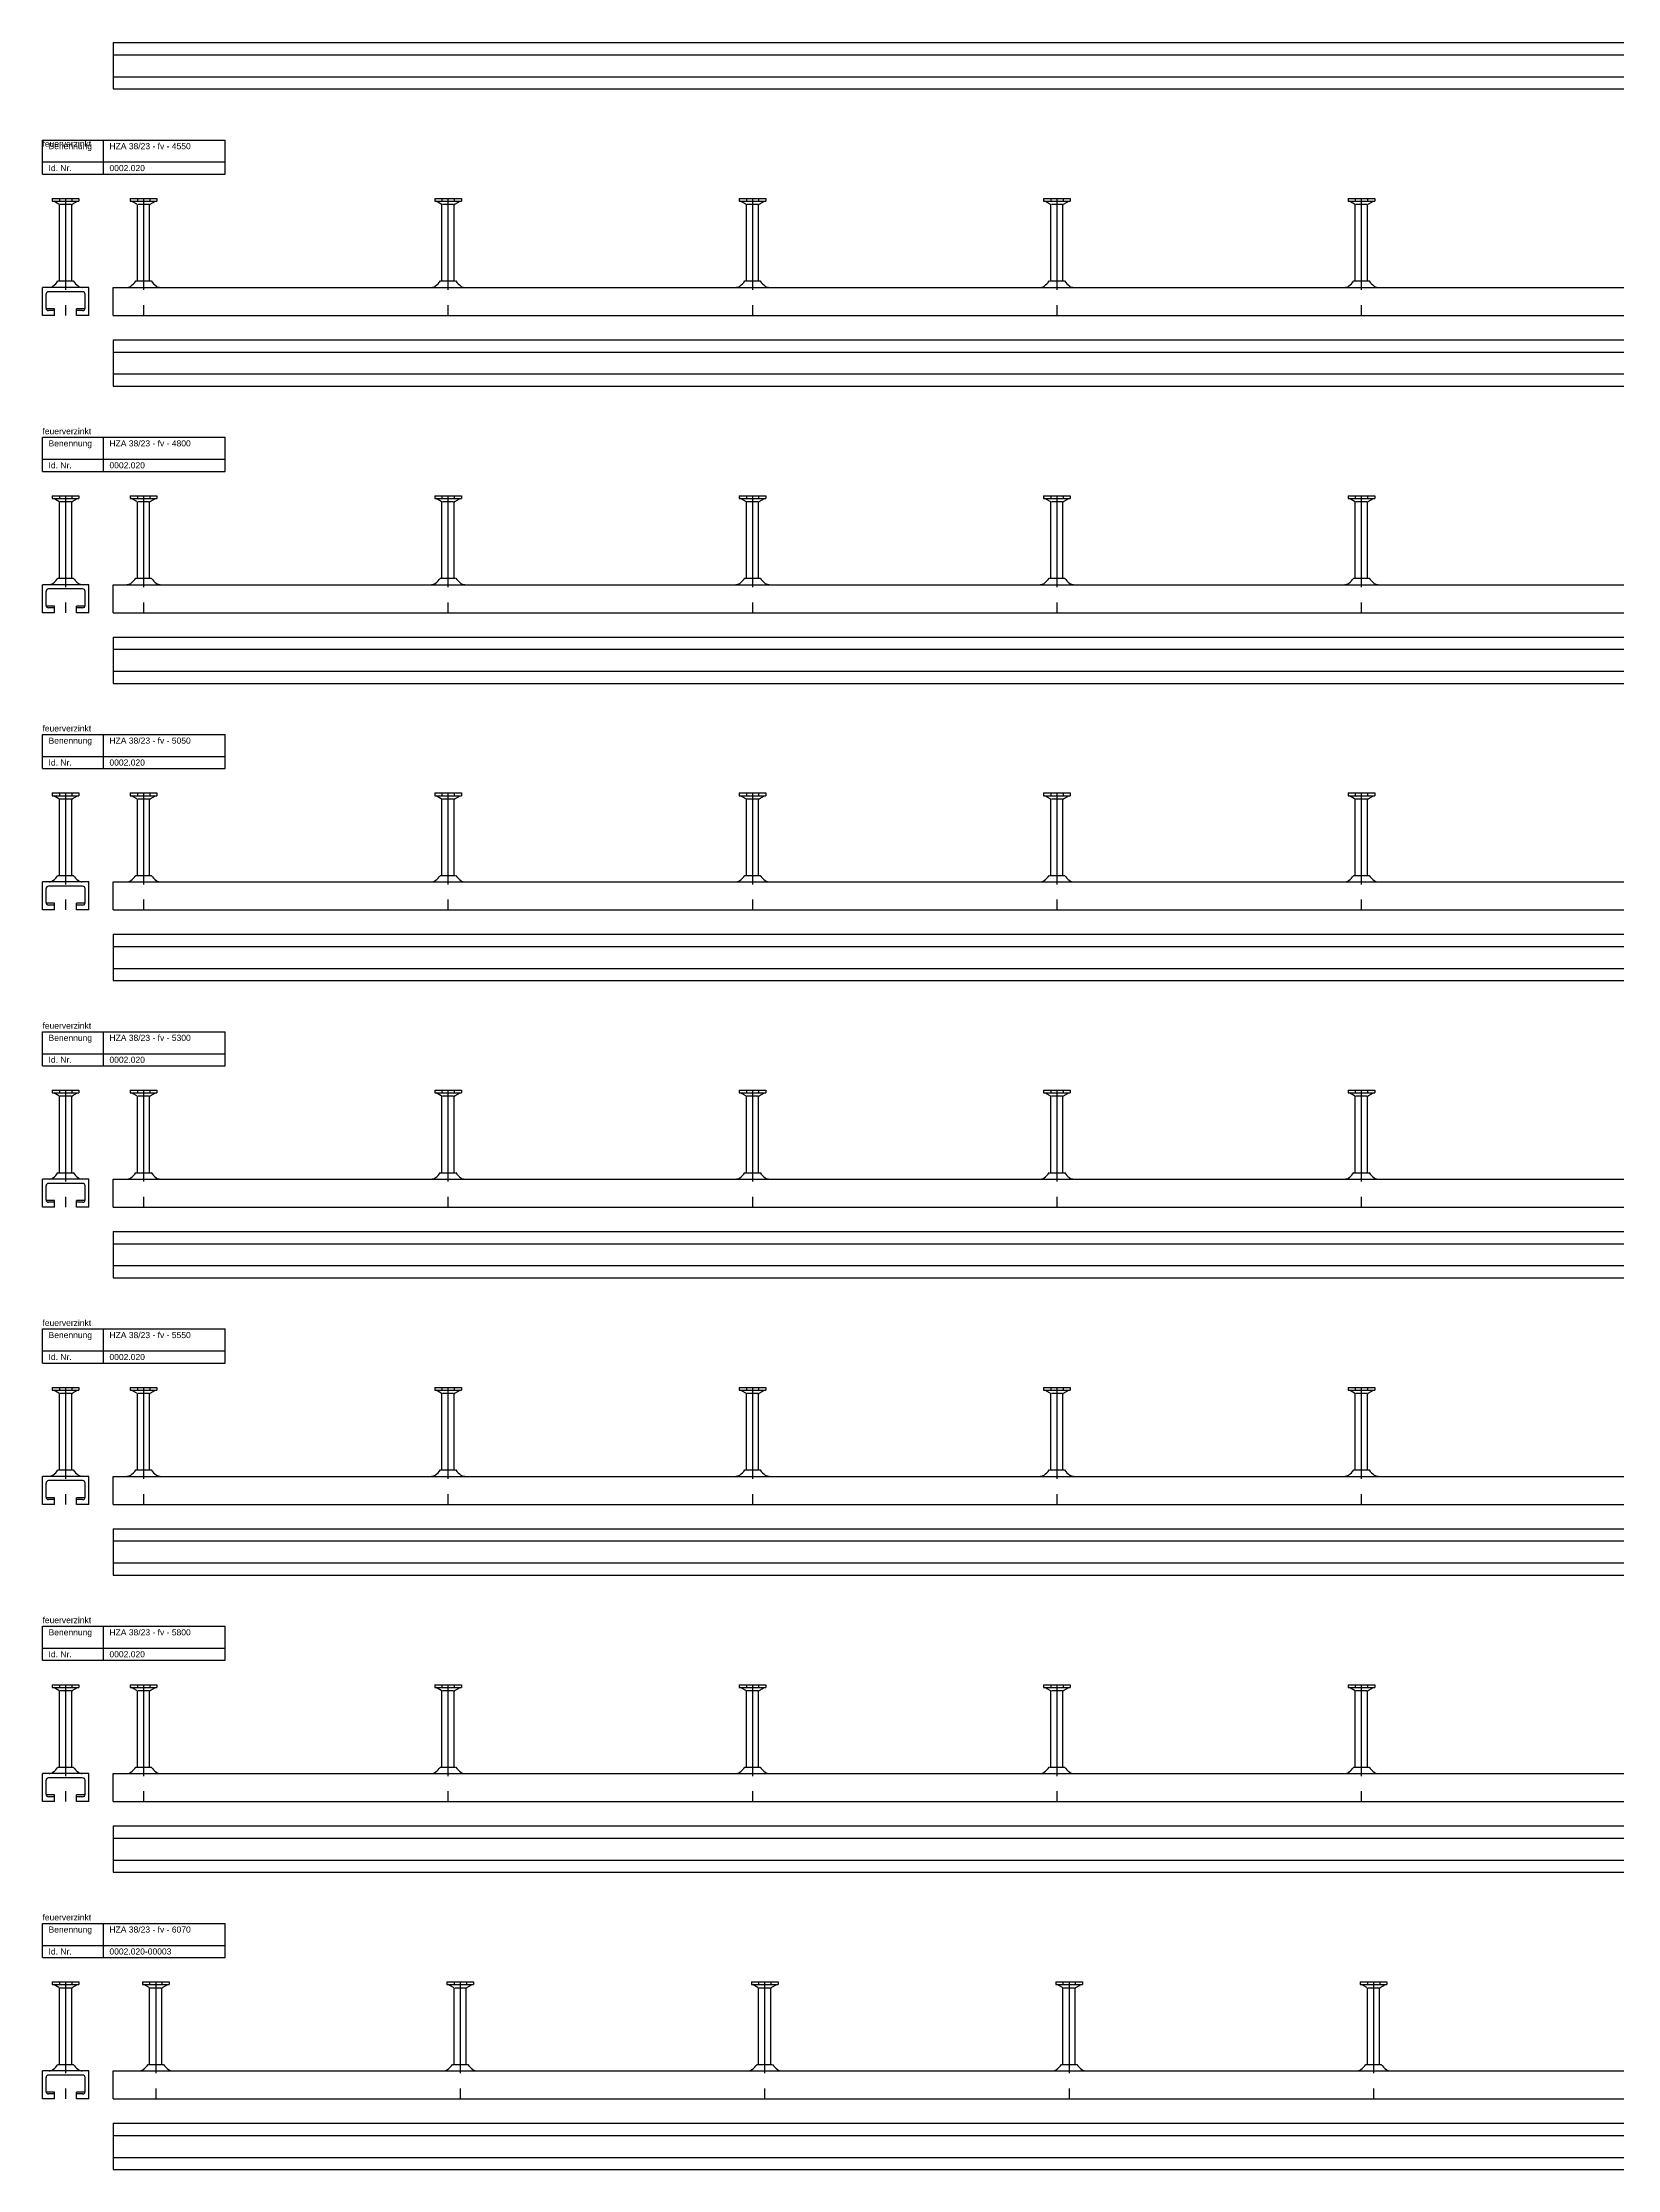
# Model space of a CAD drawing. Header units: millimetres. Extents: x -218 to 5910, y -4299 to 2743.
# Drawn here: x -218 to 1076, y -4299 to -2553 of the extents above; entities that cross this region are included whole.
import ezdxf

# ---------------------------------------------------------------- set-up
doc = ezdxf.new("R2010")
doc.units = ezdxf.units.MM
doc.header["$LTSCALE"] = 10
doc.linetypes.add('MITTE2', pattern=[1.125, 0.75, -0.125, 0.125, -0.125])
doc.layers.add('HALFEN', color=2, linetype='CONTINUOUS')
doc.styles.add('ARIAL50', font='ARIAL.TTF', dxfattribs={"height": 5})

msp = doc.modelspace()

# ---------------------------------------------------------------- linework, layer by layer
at = {"layer": 'HALFEN'}
for p, q in [((-159.8, -2552.8), (4140.2, -2552.8)), ((-159.8, -2552.8), (-159.8, -2590.8)), ((-159.8, -2562.8), (4140.2, -2562.8)), ((-159.8, -2580.8), (4140.2, -2580.8)), ((-159.8, -2590.8), (4140.2, -2590.8)), ((-217.8, -2632.8), (-67.8, -2632.8)), ((-217.8, -2660.8), (-217.8, -2632.8)), ((-167.8, -2660.8), (-167.8, -2632.8)), ((-67.8, -2660.8), (-67.8, -2632.8)), ((-217.8, -2650.8), (-67.8, -2650.8)), ((-217.8, -2660.8), (-67.8, -2660.8)), ((-209.7, -2680.8), (-187.8, -2680.8)), ((-209.7, -2680.8), (-209.7, -2683)), ((-209.7, -2683), (-187.8, -2683)), ((-204.3, -2685.5), (-208.6, -2683)), ((-203.8, -2680.8), (-203.8, -2683)), ((-203.8, -2748.5), (-203.8, -2686.3)), ((-194.2, -2685.8), (-203.3, -2685.8)), ((-193.8, -2748.5), (-193.8, -2686.3)), ((-193.7, -2680.8), (-193.7, -2683)), ((-193.3, -2685.5), (-188.9, -2683)), ((-187.8, -2680.8), (-187.8, -2683)), ((-145.7, -2680.8), (-123.8, -2680.8)), ((-145.7, -2680.8), (-145.7, -2683)), ((-145.7, -2683), (-123.8, -2683)), ((-140.3, -2685.5), (-144.6, -2683)), ((-139.8, -2680.8), (-139.8, -2683)), ((-139.8, -2748.5), (-139.8, -2686.3)), ((-130.2, -2685.8), (-139.3, -2685.8)), ((-129.8, -2748.5), (-129.8, -2686.3)), ((-129.7, -2680.8), (-129.7, -2683)), ((-129.3, -2685.5), (-124.9, -2683)), ((-123.8, -2680.8), (-123.8, -2683)), ((104.3, -2680.8), (126.2, -2680.8)), ((104.3, -2680.8), (104.3, -2683)), ((104.3, -2683), (126.2, -2683)), ((109.7, -2685.5), (105.4, -2683)), ((110.2, -2680.8), (110.2, -2683)), ((110.2, -2748.5), (110.2, -2686.3)), ((119.8, -2685.8), (110.7, -2685.8)), ((120.2, -2748.5), (120.2, -2686.3)), ((120.3, -2680.8), (120.3, -2683)), ((120.7, -2685.5), (125.1, -2683)), ((126.2, -2680.8), (126.2, -2683)), ((354.3, -2680.8), (376.2, -2680.8)), ((354.3, -2680.8), (354.3, -2683)), ((354.3, -2683), (376.2, -2683)), ((359.7, -2685.5), (355.4, -2683)), ((360.2, -2680.8), (360.2, -2683)), ((360.2, -2748.5), (360.2, -2686.3)), ((369.8, -2685.8), (360.7, -2685.8)), ((370.2, -2748.5), (370.2, -2686.3)), ((370.3, -2680.8), (370.3, -2683)), ((370.7, -2685.5), (375.1, -2683)), ((376.2, -2680.8), (376.2, -2683)), ((604.3, -2680.8), (626.2, -2680.8)), ((604.3, -2680.8), (604.3, -2683)), ((604.3, -2683), (626.2, -2683)), ((609.7, -2685.5), (605.4, -2683)), ((610.2, -2680.8), (610.2, -2683)), ((610.2, -2748.5), (610.2, -2686.3)), ((619.8, -2685.8), (610.7, -2685.8)), ((620.2, -2748.5), (620.2, -2686.3)), ((620.3, -2680.8), (620.3, -2683)), ((620.7, -2685.5), (625.1, -2683)), ((626.2, -2680.8), (626.2, -2683)), ((854.3, -2680.8), (876.2, -2680.8)), ((854.3, -2680.8), (854.3, -2683)), ((854.3, -2683), (876.2, -2683)), ((859.7, -2685.5), (855.4, -2683)), ((860.2, -2680.8), (860.2, -2683)), ((860.2, -2748.5), (860.2, -2686.3)), ((869.8, -2685.8), (860.7, -2685.8)), ((870.2, -2748.5), (870.2, -2686.3)), ((870.3, -2680.8), (870.3, -2683)), ((870.7, -2685.5), (875.1, -2683)), ((876.2, -2680.8), (876.2, -2683)), ((-179.8, -2753.8), (-217.8, -2753.8)), ((-217.8, -2776.8), (-217.8, -2753.8)), ((-184.8, -2757.3), (-212.8, -2757.3)), ((-205, -2748.5), (-192.5, -2748.5)), ((-179.8, -2776.8), (-179.8, -2753.8)), ((-159.8, -2753.8), (4390.2, -2753.8)), ((-159.8, -2776.8), (-159.8, -2753.8)), ((-141, -2748.5), (-128.5, -2748.5)), ((109, -2748.5), (121.5, -2748.5)), ((359, -2748.5), (371.5, -2748.5)), ((609, -2748.5), (621.5, -2748.5)), ((859, -2748.5), (871.5, -2748.5)), ((-214.8, -2770.8), (-214.8, -2759.3)), ((-207.8, -2771.3), (-214.7, -2771.3)), ((-207.8, -2772.8), (-212.8, -2772.8)), ((-207.8, -2776.8), (-207.8, -2771.3)), ((-189.8, -2776.8), (-189.8, -2771.3)), ((-182.8, -2771.3), (-189.8, -2771.3)), ((-184.8, -2772.8), (-189.8, -2772.8)), ((-182.8, -2770.8), (-182.8, -2759.3)), ((-207.8, -2776.8), (-217.8, -2776.8)), ((-179.8, -2776.8), (-189.8, -2776.8)), ((-159.8, -2776.8), (4390.2, -2776.8)), ((-159.8, -2796.8), (4390.2, -2796.8)), ((-159.8, -2796.8), (-159.8, -2834.8)), ((-159.8, -2806.8), (4390.2, -2806.8)), ((-159.8, -2824.8), (4390.2, -2824.8)), ((-159.8, -2834.8), (4390.2, -2834.8)), ((-217.8, -2876.8), (-67.8, -2876.8)), ((-217.8, -2904.8), (-217.8, -2876.8)), ((-167.8, -2904.8), (-167.8, -2876.8)), ((-67.8, -2904.8), (-67.8, -2876.8)), ((-217.8, -2894.8), (-67.8, -2894.8)), ((-217.8, -2904.8), (-67.8, -2904.8)), ((-209.7, -2924.8), (-187.8, -2924.8)), ((-209.7, -2924.8), (-209.7, -2927)), ((-209.7, -2927), (-187.8, -2927)), ((-204.3, -2929.5), (-208.6, -2927)), ((-203.8, -2924.8), (-203.8, -2927)), ((-203.8, -2992.5), (-203.8, -2930.3)), ((-194.2, -2929.8), (-203.3, -2929.8)), ((-193.8, -2992.5), (-193.8, -2930.3)), ((-193.7, -2924.8), (-193.7, -2927)), ((-193.3, -2929.5), (-188.9, -2927)), ((-187.8, -2924.8), (-187.8, -2927)), ((-145.7, -2924.8), (-123.8, -2924.8)), ((-145.7, -2924.8), (-145.7, -2927)), ((-145.7, -2927), (-123.8, -2927)), ((-140.3, -2929.5), (-144.6, -2927)), ((-139.8, -2924.8), (-139.8, -2927)), ((-139.8, -2992.5), (-139.8, -2930.3)), ((-130.2, -2929.8), (-139.3, -2929.8)), ((-129.8, -2992.5), (-129.8, -2930.3)), ((-129.7, -2924.8), (-129.7, -2927)), ((-129.3, -2929.5), (-124.9, -2927)), ((-123.8, -2924.8), (-123.8, -2927)), ((104.3, -2924.8), (126.2, -2924.8)), ((104.3, -2924.8), (104.3, -2927)), ((104.3, -2927), (126.2, -2927)), ((109.7, -2929.5), (105.4, -2927)), ((110.2, -2924.8), (110.2, -2927)), ((110.2, -2992.5), (110.2, -2930.3)), ((119.8, -2929.8), (110.7, -2929.8)), ((120.2, -2992.5), (120.2, -2930.3)), ((120.3, -2924.8), (120.3, -2927)), ((120.7, -2929.5), (125.1, -2927)), ((126.2, -2924.8), (126.2, -2927)), ((354.3, -2924.8), (376.2, -2924.8)), ((354.3, -2924.8), (354.3, -2927)), ((354.3, -2927), (376.2, -2927)), ((359.7, -2929.5), (355.4, -2927)), ((360.2, -2924.8), (360.2, -2927)), ((360.2, -2992.5), (360.2, -2930.3)), ((369.8, -2929.8), (360.7, -2929.8)), ((370.2, -2992.5), (370.2, -2930.3)), ((370.3, -2924.8), (370.3, -2927)), ((370.7, -2929.5), (375.1, -2927)), ((376.2, -2924.8), (376.2, -2927)), ((604.3, -2924.8), (626.2, -2924.8)), ((604.3, -2924.8), (604.3, -2927)), ((604.3, -2927), (626.2, -2927)), ((609.7, -2929.5), (605.4, -2927)), ((610.2, -2924.8), (610.2, -2927)), ((610.2, -2992.5), (610.2, -2930.3)), ((619.8, -2929.8), (610.7, -2929.8)), ((620.2, -2992.5), (620.2, -2930.3)), ((620.3, -2924.8), (620.3, -2927)), ((620.7, -2929.5), (625.1, -2927)), ((626.2, -2924.8), (626.2, -2927)), ((854.3, -2924.8), (876.2, -2924.8)), ((854.3, -2924.8), (854.3, -2927)), ((854.3, -2927), (876.2, -2927)), ((859.7, -2929.5), (855.4, -2927)), ((860.2, -2924.8), (860.2, -2927)), ((860.2, -2992.5), (860.2, -2930.3)), ((869.8, -2929.8), (860.7, -2929.8)), ((870.2, -2992.5), (870.2, -2930.3)), ((870.3, -2924.8), (870.3, -2927)), ((870.7, -2929.5), (875.1, -2927)), ((876.2, -2924.8), (876.2, -2927)), ((-179.8, -2997.8), (-217.8, -2997.8)), ((-217.8, -3020.8), (-217.8, -2997.8)), ((-184.8, -3001.3), (-212.8, -3001.3)), ((-205, -2992.5), (-192.5, -2992.5)), ((-179.8, -3020.8), (-179.8, -2997.8)), ((-159.8, -2997.8), (4640.2, -2997.8)), ((-159.8, -3020.8), (-159.8, -2997.8)), ((-141, -2992.5), (-128.5, -2992.5)), ((109, -2992.5), (121.5, -2992.5)), ((359, -2992.5), (371.5, -2992.5)), ((609, -2992.5), (621.5, -2992.5)), ((859, -2992.5), (871.5, -2992.5)), ((-214.8, -3014.8), (-214.8, -3003.3)), ((-207.8, -3015.3), (-214.7, -3015.3)), ((-207.8, -3016.8), (-212.8, -3016.8)), ((-207.8, -3020.8), (-207.8, -3015.3)), ((-189.8, -3020.8), (-189.8, -3015.3)), ((-182.8, -3015.3), (-189.8, -3015.3)), ((-184.8, -3016.8), (-189.8, -3016.8)), ((-182.8, -3014.8), (-182.8, -3003.3)), ((-207.8, -3020.8), (-217.8, -3020.8)), ((-179.8, -3020.8), (-189.8, -3020.8)), ((-159.8, -3020.8), (4640.2, -3020.8)), ((-159.8, -3040.8), (4640.2, -3040.8)), ((-159.8, -3040.8), (-159.8, -3078.8)), ((-159.8, -3050.8), (4640.2, -3050.8)), ((-159.8, -3068.8), (4640.2, -3068.8)), ((-159.8, -3078.8), (4640.2, -3078.8)), ((-217.8, -3120.8), (-67.8, -3120.8)), ((-217.8, -3148.8), (-217.8, -3120.8)), ((-167.8, -3148.8), (-167.8, -3120.8)), ((-67.8, -3148.8), (-67.8, -3120.8)), ((-217.8, -3138.8), (-67.8, -3138.8)), ((-217.8, -3148.8), (-67.8, -3148.8)), ((-209.7, -3168.8), (-187.8, -3168.8)), ((-209.7, -3168.8), (-209.7, -3171)), ((-209.7, -3171), (-187.8, -3171)), ((-204.3, -3173.5), (-208.6, -3171)), ((-203.8, -3168.8), (-203.8, -3171)), ((-203.8, -3236.5), (-203.8, -3174.3)), ((-194.2, -3173.8), (-203.3, -3173.8)), ((-193.8, -3236.5), (-193.8, -3174.3)), ((-193.7, -3168.8), (-193.7, -3171)), ((-193.3, -3173.5), (-188.9, -3171)), ((-187.8, -3168.8), (-187.8, -3171)), ((-145.7, -3168.8), (-123.8, -3168.8)), ((-145.7, -3168.8), (-145.7, -3171)), ((-145.7, -3171), (-123.8, -3171)), ((-140.3, -3173.5), (-144.6, -3171)), ((-139.8, -3168.8), (-139.8, -3171)), ((-139.8, -3236.5), (-139.8, -3174.3)), ((-130.2, -3173.8), (-139.3, -3173.8)), ((-129.8, -3236.5), (-129.8, -3174.3)), ((-129.7, -3168.8), (-129.7, -3171)), ((-129.3, -3173.5), (-124.9, -3171)), ((-123.8, -3168.8), (-123.8, -3171)), ((104.3, -3168.8), (126.2, -3168.8)), ((104.3, -3168.8), (104.3, -3171)), ((104.3, -3171), (126.2, -3171)), ((109.7, -3173.5), (105.4, -3171)), ((110.2, -3168.8), (110.2, -3171)), ((110.2, -3236.5), (110.2, -3174.3)), ((119.8, -3173.8), (110.7, -3173.8)), ((120.2, -3236.5), (120.2, -3174.3)), ((120.3, -3168.8), (120.3, -3171)), ((120.7, -3173.5), (125.1, -3171)), ((126.2, -3168.8), (126.2, -3171)), ((354.3, -3168.8), (376.2, -3168.8)), ((354.3, -3168.8), (354.3, -3171)), ((354.3, -3171), (376.2, -3171)), ((359.7, -3173.5), (355.4, -3171)), ((360.2, -3168.8), (360.2, -3171)), ((360.2, -3236.5), (360.2, -3174.3)), ((369.8, -3173.8), (360.7, -3173.8)), ((370.2, -3236.5), (370.2, -3174.3)), ((370.3, -3168.8), (370.3, -3171)), ((370.7, -3173.5), (375.1, -3171)), ((376.2, -3168.8), (376.2, -3171)), ((604.3, -3168.8), (626.2, -3168.8)), ((604.3, -3168.8), (604.3, -3171)), ((604.3, -3171), (626.2, -3171)), ((609.7, -3173.5), (605.4, -3171)), ((610.2, -3168.8), (610.2, -3171)), ((610.2, -3236.5), (610.2, -3174.3)), ((619.8, -3173.8), (610.7, -3173.8)), ((620.2, -3236.5), (620.2, -3174.3)), ((620.3, -3168.8), (620.3, -3171)), ((620.7, -3173.5), (625.1, -3171)), ((626.2, -3168.8), (626.2, -3171)), ((854.3, -3168.8), (876.2, -3168.8)), ((854.3, -3168.8), (854.3, -3171)), ((854.3, -3171), (876.2, -3171)), ((859.7, -3173.5), (855.4, -3171)), ((860.2, -3168.8), (860.2, -3171)), ((860.2, -3236.5), (860.2, -3174.3)), ((869.8, -3173.8), (860.7, -3173.8)), ((870.2, -3236.5), (870.2, -3174.3)), ((870.3, -3168.8), (870.3, -3171)), ((870.7, -3173.5), (875.1, -3171)), ((876.2, -3168.8), (876.2, -3171)), ((-179.8, -3241.8), (-217.8, -3241.8)), ((-217.8, -3264.8), (-217.8, -3241.8)), ((-214.8, -3258.8), (-214.8, -3247.3)), ((-184.8, -3245.3), (-212.8, -3245.3)), ((-205, -3236.5), (-192.5, -3236.5)), ((-182.8, -3258.8), (-182.8, -3247.3)), ((-179.8, -3264.8), (-179.8, -3241.8)), ((-159.8, -3241.8), (4890.2, -3241.8)), ((-159.8, -3264.8), (-159.8, -3241.8)), ((-141, -3236.5), (-128.5, -3236.5)), ((109, -3236.5), (121.5, -3236.5)), ((359, -3236.5), (371.5, -3236.5)), ((609, -3236.5), (621.5, -3236.5)), ((859, -3236.5), (871.5, -3236.5)), ((-207.8, -3264.8), (-217.8, -3264.8)), ((-207.8, -3259.3), (-214.7, -3259.3)), ((-207.8, -3260.8), (-212.8, -3260.8)), ((-207.8, -3264.8), (-207.8, -3259.3)), ((-189.8, -3264.8), (-189.8, -3259.3)), ((-182.8, -3259.3), (-189.8, -3259.3)), ((-184.8, -3260.8), (-189.8, -3260.8)), ((-179.8, -3264.8), (-189.8, -3264.8)), ((-159.8, -3264.8), (4890.2, -3264.8)), ((-159.8, -3284.8), (4890.2, -3284.8)), ((-159.8, -3284.8), (-159.8, -3322.8)), ((-159.8, -3294.8), (4890.2, -3294.8)), ((-159.8, -3312.8), (4890.2, -3312.8)), ((-159.8, -3322.8), (4890.2, -3322.8)), ((-217.8, -3364.8), (-67.8, -3364.8)), ((-217.8, -3392.8), (-217.8, -3364.8)), ((-167.8, -3392.8), (-167.8, -3364.8)), ((-67.8, -3392.8), (-67.8, -3364.8)), ((-217.8, -3382.8), (-67.8, -3382.8)), ((-217.8, -3392.8), (-67.8, -3392.8)), ((-209.7, -3412.8), (-187.8, -3412.8)), ((-209.7, -3412.8), (-209.7, -3415)), ((-209.7, -3415), (-187.8, -3415)), ((-204.3, -3417.5), (-208.6, -3415)), ((-203.8, -3412.8), (-203.8, -3415)), ((-203.8, -3480.5), (-203.8, -3418.3)), ((-194.2, -3417.8), (-203.3, -3417.8)), ((-193.8, -3480.5), (-193.8, -3418.3)), ((-193.7, -3412.8), (-193.7, -3415)), ((-193.3, -3417.5), (-188.9, -3415)), ((-187.8, -3412.8), (-187.8, -3415)), ((-145.7, -3412.8), (-123.8, -3412.8)), ((-145.7, -3412.8), (-145.7, -3415)), ((-145.7, -3415), (-123.8, -3415)), ((-140.3, -3417.5), (-144.6, -3415)), ((-139.8, -3412.8), (-139.8, -3415)), ((-139.8, -3480.5), (-139.8, -3418.3)), ((-130.2, -3417.8), (-139.3, -3417.8)), ((-129.8, -3480.5), (-129.8, -3418.3)), ((-129.7, -3412.8), (-129.7, -3415)), ((-129.3, -3417.5), (-124.9, -3415)), ((-123.8, -3412.8), (-123.8, -3415)), ((104.3, -3412.8), (126.2, -3412.8)), ((104.3, -3412.8), (104.3, -3415)), ((104.3, -3415), (126.2, -3415)), ((109.7, -3417.5), (105.4, -3415)), ((110.2, -3412.8), (110.2, -3415)), ((110.2, -3480.5), (110.2, -3418.3)), ((119.8, -3417.8), (110.7, -3417.8)), ((120.2, -3480.5), (120.2, -3418.3)), ((120.3, -3412.8), (120.3, -3415)), ((120.7, -3417.5), (125.1, -3415)), ((126.2, -3412.8), (126.2, -3415)), ((354.3, -3412.8), (376.2, -3412.8)), ((354.3, -3412.8), (354.3, -3415)), ((354.3, -3415), (376.2, -3415)), ((359.7, -3417.5), (355.4, -3415)), ((360.2, -3412.8), (360.2, -3415)), ((360.2, -3480.5), (360.2, -3418.3)), ((369.8, -3417.8), (360.7, -3417.8)), ((370.2, -3480.5), (370.2, -3418.3)), ((370.3, -3412.8), (370.3, -3415)), ((370.7, -3417.5), (375.1, -3415)), ((376.2, -3412.8), (376.2, -3415)), ((604.3, -3412.8), (626.2, -3412.8)), ((604.3, -3412.8), (604.3, -3415)), ((604.3, -3415), (626.2, -3415)), ((609.7, -3417.5), (605.4, -3415)), ((610.2, -3412.8), (610.2, -3415)), ((610.2, -3480.5), (610.2, -3418.3)), ((619.8, -3417.8), (610.7, -3417.8)), ((620.2, -3480.5), (620.2, -3418.3)), ((620.3, -3412.8), (620.3, -3415)), ((620.7, -3417.5), (625.1, -3415)), ((626.2, -3412.8), (626.2, -3415)), ((854.3, -3412.8), (876.2, -3412.8)), ((854.3, -3412.8), (854.3, -3415)), ((854.3, -3415), (876.2, -3415)), ((859.7, -3417.5), (855.4, -3415)), ((860.2, -3412.8), (860.2, -3415)), ((860.2, -3480.5), (860.2, -3418.3)), ((869.8, -3417.8), (860.7, -3417.8)), ((870.2, -3480.5), (870.2, -3418.3)), ((870.3, -3412.8), (870.3, -3415)), ((870.7, -3417.5), (875.1, -3415)), ((876.2, -3412.8), (876.2, -3415)), ((-179.8, -3485.8), (-217.8, -3485.8)), ((-217.8, -3508.8), (-217.8, -3485.8)), ((-214.8, -3502.8), (-214.8, -3491.3)), ((-184.8, -3489.3), (-212.8, -3489.3)), ((-205, -3480.5), (-192.5, -3480.5)), ((-182.8, -3502.8), (-182.8, -3491.3)), ((-179.8, -3508.8), (-179.8, -3485.8)), ((-159.8, -3485.8), (5140.2, -3485.8)), ((-159.8, -3508.8), (-159.8, -3485.8)), ((-141, -3480.5), (-128.5, -3480.5)), ((109, -3480.5), (121.5, -3480.5)), ((359, -3480.5), (371.5, -3480.5)), ((609, -3480.5), (621.5, -3480.5)), ((859, -3480.5), (871.5, -3480.5)), ((-207.8, -3508.8), (-217.8, -3508.8)), ((-207.8, -3503.3), (-214.7, -3503.3)), ((-207.8, -3504.8), (-212.8, -3504.8)), ((-207.8, -3508.8), (-207.8, -3503.3)), ((-189.8, -3508.8), (-189.8, -3503.3)), ((-182.8, -3503.3), (-189.8, -3503.3)), ((-184.8, -3504.8), (-189.8, -3504.8)), ((-179.8, -3508.8), (-189.8, -3508.8)), ((-159.8, -3508.8), (5140.2, -3508.8)), ((-159.8, -3528.8), (5140.2, -3528.8)), ((-159.8, -3528.8), (-159.8, -3566.8)), ((-159.8, -3538.8), (5140.2, -3538.8)), ((-159.8, -3556.8), (5140.2, -3556.8)), ((-159.8, -3566.8), (5140.2, -3566.8)), ((-217.8, -3608.8), (-67.8, -3608.8)), ((-217.8, -3636.8), (-217.8, -3608.8)), ((-167.8, -3636.8), (-167.8, -3608.8)), ((-67.8, -3636.8), (-67.8, -3608.8)), ((-217.8, -3626.8), (-67.8, -3626.8)), ((-217.8, -3636.8), (-67.8, -3636.8)), ((-209.7, -3656.8), (-187.8, -3656.8)), ((-209.7, -3656.8), (-209.7, -3659)), ((-209.7, -3659), (-187.8, -3659)), ((-204.3, -3661.5), (-208.6, -3659)), ((-203.8, -3656.8), (-203.8, -3659)), ((-203.8, -3724.5), (-203.8, -3662.3)), ((-194.2, -3661.8), (-203.3, -3661.8)), ((-193.8, -3724.5), (-193.8, -3662.3)), ((-193.7, -3656.8), (-193.7, -3659)), ((-193.3, -3661.5), (-188.9, -3659)), ((-187.8, -3656.8), (-187.8, -3659)), ((-145.7, -3656.8), (-123.8, -3656.8)), ((-145.7, -3656.8), (-145.7, -3659)), ((-145.7, -3659), (-123.8, -3659)), ((-140.3, -3661.5), (-144.6, -3659)), ((-139.8, -3656.8), (-139.8, -3659)), ((-139.8, -3724.5), (-139.8, -3662.3)), ((-130.2, -3661.8), (-139.3, -3661.8)), ((-129.8, -3724.5), (-129.8, -3662.3)), ((-129.7, -3656.8), (-129.7, -3659)), ((-129.3, -3661.5), (-124.9, -3659)), ((-123.8, -3656.8), (-123.8, -3659)), ((104.3, -3656.8), (126.2, -3656.8)), ((104.3, -3656.8), (104.3, -3659)), ((104.3, -3659), (126.2, -3659)), ((109.7, -3661.5), (105.4, -3659)), ((110.2, -3656.8), (110.2, -3659)), ((110.2, -3724.5), (110.2, -3662.3)), ((119.8, -3661.8), (110.7, -3661.8)), ((120.2, -3724.5), (120.2, -3662.3)), ((120.3, -3656.8), (120.3, -3659)), ((120.7, -3661.5), (125.1, -3659)), ((126.2, -3656.8), (126.2, -3659)), ((354.3, -3656.8), (376.2, -3656.8)), ((354.3, -3656.8), (354.3, -3659)), ((354.3, -3659), (376.2, -3659)), ((359.7, -3661.5), (355.4, -3659)), ((360.2, -3656.8), (360.2, -3659)), ((360.2, -3724.5), (360.2, -3662.3)), ((369.8, -3661.8), (360.7, -3661.8)), ((370.2, -3724.5), (370.2, -3662.3)), ((370.3, -3656.8), (370.3, -3659)), ((370.7, -3661.5), (375.1, -3659)), ((376.2, -3656.8), (376.2, -3659)), ((604.3, -3656.8), (626.2, -3656.8)), ((604.3, -3656.8), (604.3, -3659)), ((604.3, -3659), (626.2, -3659)), ((609.7, -3661.5), (605.4, -3659)), ((610.2, -3656.8), (610.2, -3659)), ((610.2, -3724.5), (610.2, -3662.3)), ((619.8, -3661.8), (610.7, -3661.8)), ((620.2, -3724.5), (620.2, -3662.3)), ((620.3, -3656.8), (620.3, -3659)), ((620.7, -3661.5), (625.1, -3659)), ((626.2, -3656.8), (626.2, -3659)), ((854.3, -3656.8), (876.2, -3656.8)), ((854.3, -3656.8), (854.3, -3659)), ((854.3, -3659), (876.2, -3659)), ((859.7, -3661.5), (855.4, -3659)), ((860.2, -3656.8), (860.2, -3659)), ((860.2, -3724.5), (860.2, -3662.3)), ((869.8, -3661.8), (860.7, -3661.8)), ((870.2, -3724.5), (870.2, -3662.3)), ((870.3, -3656.8), (870.3, -3659)), ((870.7, -3661.5), (875.1, -3659)), ((876.2, -3656.8), (876.2, -3659)), ((-179.8, -3729.8), (-217.8, -3729.8)), ((-217.8, -3752.8), (-217.8, -3729.8)), ((-214.8, -3746.8), (-214.8, -3735.3)), ((-184.8, -3733.3), (-212.8, -3733.3)), ((-205, -3724.5), (-192.5, -3724.5)), ((-182.8, -3746.8), (-182.8, -3735.3)), ((-179.8, -3752.8), (-179.8, -3729.8)), ((-159.8, -3729.8), (5390.2, -3729.8)), ((-159.8, -3752.8), (-159.8, -3729.8)), ((-141, -3724.5), (-128.5, -3724.5)), ((109, -3724.5), (121.5, -3724.5)), ((359, -3724.5), (371.5, -3724.5)), ((609, -3724.5), (621.5, -3724.5)), ((859, -3724.5), (871.5, -3724.5)), ((-207.8, -3752.8), (-217.8, -3752.8)), ((-207.8, -3747.3), (-214.7, -3747.3)), ((-207.8, -3748.8), (-212.8, -3748.8)), ((-207.8, -3752.8), (-207.8, -3747.3)), ((-189.8, -3752.8), (-189.8, -3747.3)), ((-182.8, -3747.3), (-189.8, -3747.3)), ((-184.8, -3748.8), (-189.8, -3748.8)), ((-179.8, -3752.8), (-189.8, -3752.8)), ((-159.8, -3752.8), (5390.2, -3752.8)), ((-159.8, -3772.8), (5390.2, -3772.8)), ((-159.8, -3772.8), (-159.8, -3810.8)), ((-159.8, -3782.8), (5390.2, -3782.8)), ((-159.8, -3800.8), (5390.2, -3800.8)), ((-159.8, -3810.8), (5390.2, -3810.8)), ((-217.8, -3852.8), (-67.8, -3852.8)), ((-217.8, -3880.8), (-217.8, -3852.8)), ((-167.8, -3880.8), (-167.8, -3852.8)), ((-67.8, -3880.8), (-67.8, -3852.8)), ((-217.8, -3870.8), (-67.8, -3870.8)), ((-217.8, -3880.8), (-67.8, -3880.8)), ((-209.7, -3900.8), (-187.8, -3900.8)), ((-209.7, -3900.8), (-209.7, -3903)), ((-209.7, -3903), (-187.8, -3903)), ((-204.3, -3905.5), (-208.6, -3903)), ((-203.8, -3900.8), (-203.8, -3903)), ((-203.8, -3968.5), (-203.8, -3906.3)), ((-194.2, -3905.8), (-203.3, -3905.8)), ((-193.8, -3968.5), (-193.8, -3906.3)), ((-193.7, -3900.8), (-193.7, -3903)), ((-193.3, -3905.5), (-188.9, -3903)), ((-187.8, -3900.8), (-187.8, -3903)), ((-145.7, -3900.8), (-123.8, -3900.8)), ((-145.7, -3900.8), (-145.7, -3903)), ((-145.7, -3903), (-123.8, -3903)), ((-140.3, -3905.5), (-144.6, -3903)), ((-139.8, -3900.8), (-139.8, -3903)), ((-139.8, -3968.5), (-139.8, -3906.3)), ((-130.2, -3905.8), (-139.3, -3905.8)), ((-129.8, -3968.5), (-129.8, -3906.3)), ((-129.7, -3900.8), (-129.7, -3903)), ((-129.3, -3905.5), (-124.9, -3903)), ((-123.8, -3900.8), (-123.8, -3903)), ((104.3, -3900.8), (126.2, -3900.8)), ((104.3, -3900.8), (104.3, -3903)), ((104.3, -3903), (126.2, -3903)), ((109.7, -3905.5), (105.4, -3903)), ((110.2, -3900.8), (110.2, -3903)), ((110.2, -3968.5), (110.2, -3906.3)), ((119.8, -3905.8), (110.7, -3905.8)), ((120.2, -3968.5), (120.2, -3906.3)), ((120.3, -3900.8), (120.3, -3903)), ((120.7, -3905.5), (125.1, -3903)), ((126.2, -3900.8), (126.2, -3903)), ((354.3, -3900.8), (376.2, -3900.8)), ((354.3, -3900.8), (354.3, -3903)), ((354.3, -3903), (376.2, -3903)), ((359.7, -3905.5), (355.4, -3903)), ((360.2, -3900.8), (360.2, -3903)), ((360.2, -3968.5), (360.2, -3906.3)), ((369.8, -3905.8), (360.7, -3905.8)), ((370.2, -3968.5), (370.2, -3906.3)), ((370.3, -3900.8), (370.3, -3903)), ((370.7, -3905.5), (375.1, -3903)), ((376.2, -3900.8), (376.2, -3903)), ((604.3, -3900.8), (626.2, -3900.8)), ((604.3, -3900.8), (604.3, -3903)), ((604.3, -3903), (626.2, -3903)), ((609.7, -3905.5), (605.4, -3903)), ((610.2, -3900.8), (610.2, -3903)), ((610.2, -3968.5), (610.2, -3906.3)), ((619.8, -3905.8), (610.7, -3905.8)), ((620.2, -3968.5), (620.2, -3906.3)), ((620.3, -3900.8), (620.3, -3903)), ((620.7, -3905.5), (625.1, -3903)), ((626.2, -3900.8), (626.2, -3903)), ((854.3, -3900.8), (876.2, -3900.8)), ((854.3, -3900.8), (854.3, -3903)), ((854.3, -3903), (876.2, -3903)), ((859.7, -3905.5), (855.4, -3903)), ((860.2, -3900.8), (860.2, -3903)), ((860.2, -3968.5), (860.2, -3906.3)), ((869.8, -3905.8), (860.7, -3905.8)), ((870.2, -3968.5), (870.2, -3906.3)), ((870.3, -3900.8), (870.3, -3903)), ((870.7, -3905.5), (875.1, -3903)), ((876.2, -3900.8), (876.2, -3903)), ((-179.8, -3973.8), (-217.8, -3973.8)), ((-217.8, -3996.8), (-217.8, -3973.8)), ((-214.8, -3990.8), (-214.8, -3979.3)), ((-184.8, -3977.3), (-212.8, -3977.3)), ((-205, -3968.5), (-192.5, -3968.5)), ((-182.8, -3990.8), (-182.8, -3979.3)), ((-179.8, -3996.8), (-179.8, -3973.8)), ((-159.8, -3973.8), (5640.2, -3973.8)), ((-159.8, -3996.8), (-159.8, -3973.8)), ((-141, -3968.5), (-128.5, -3968.5)), ((109, -3968.5), (121.5, -3968.5)), ((359, -3968.5), (371.5, -3968.5)), ((609, -3968.5), (621.5, -3968.5)), ((859, -3968.5), (871.5, -3968.5)), ((-207.8, -3996.8), (-217.8, -3996.8)), ((-207.8, -3991.3), (-214.7, -3991.3)), ((-207.8, -3992.8), (-212.8, -3992.8)), ((-207.8, -3996.8), (-207.8, -3991.3)), ((-189.8, -3996.8), (-189.8, -3991.3)), ((-182.8, -3991.3), (-189.8, -3991.3)), ((-184.8, -3992.8), (-189.8, -3992.8)), ((-179.8, -3996.8), (-189.8, -3996.8)), ((-159.8, -3996.8), (5640.2, -3996.8)), ((-159.8, -4016.8), (5640.2, -4016.8)), ((-159.8, -4016.8), (-159.8, -4054.8)), ((-159.8, -4026.8), (5640.2, -4026.8)), ((-159.8, -4044.8), (5640.2, -4044.8)), ((-159.8, -4054.8), (5640.2, -4054.8)), ((-217.8, -4096.8), (-67.8, -4096.8)), ((-217.8, -4124.8), (-217.8, -4096.8)), ((-167.8, -4124.8), (-167.8, -4096.8)), ((-67.8, -4124.8), (-67.8, -4096.8)), ((-217.8, -4114.8), (-67.8, -4114.8)), ((-217.8, -4124.8), (-67.8, -4124.8)), ((-209.7, -4144.8), (-187.8, -4144.8)), ((-209.7, -4144.8), (-209.7, -4147)), ((-209.7, -4147), (-187.8, -4147)), ((-204.3, -4149.5), (-208.6, -4147)), ((-203.8, -4144.8), (-203.8, -4147)), ((-203.8, -4212.5), (-203.8, -4150.3)), ((-194.2, -4149.8), (-203.3, -4149.8)), ((-193.8, -4212.5), (-193.8, -4150.3)), ((-193.7, -4144.8), (-193.7, -4147)), ((-193.3, -4149.5), (-188.9, -4147)), ((-187.8, -4144.8), (-187.8, -4147)), ((-135.7, -4144.8), (-113.8, -4144.8)), ((-135.7, -4144.8), (-135.7, -4147)), ((-135.7, -4147), (-113.8, -4147)), ((-130.3, -4149.5), (-134.6, -4147)), ((-129.8, -4144.8), (-129.8, -4147)), ((-129.8, -4212.5), (-129.8, -4150.3)), ((-120.2, -4149.8), (-129.3, -4149.8)), ((-119.8, -4212.5), (-119.8, -4150.3)), ((-119.7, -4144.8), (-119.7, -4147)), ((-119.3, -4149.5), (-114.9, -4147)), ((-113.8, -4144.8), (-113.8, -4147)), ((114.3, -4144.8), (136.2, -4144.8)), ((114.3, -4144.8), (114.3, -4147)), ((114.3, -4147), (136.2, -4147)), ((119.7, -4149.5), (115.4, -4147)), ((120.2, -4144.8), (120.2, -4147)), ((120.2, -4212.5), (120.2, -4150.3)), ((129.8, -4149.8), (120.7, -4149.8)), ((130.2, -4212.5), (130.2, -4150.3)), ((130.3, -4144.8), (130.3, -4147)), ((130.7, -4149.5), (135.1, -4147)), ((136.2, -4144.8), (136.2, -4147)), ((364.3, -4144.8), (386.2, -4144.8)), ((364.3, -4144.8), (364.3, -4147)), ((364.3, -4147), (386.2, -4147)), ((369.7, -4149.5), (365.4, -4147)), ((370.2, -4144.8), (370.2, -4147)), ((370.2, -4212.5), (370.2, -4150.3)), ((379.8, -4149.8), (370.7, -4149.8)), ((380.2, -4212.5), (380.2, -4150.3)), ((380.3, -4144.8), (380.3, -4147)), ((380.7, -4149.5), (385.1, -4147)), ((386.2, -4144.8), (386.2, -4147)), ((614.3, -4144.8), (636.2, -4144.8)), ((614.3, -4144.8), (614.3, -4147)), ((614.3, -4147), (636.2, -4147)), ((619.7, -4149.5), (615.4, -4147)), ((620.2, -4144.8), (620.2, -4147)), ((620.2, -4212.5), (620.2, -4150.3)), ((629.8, -4149.8), (620.7, -4149.8)), ((630.2, -4212.5), (630.2, -4150.3)), ((630.3, -4144.8), (630.3, -4147)), ((630.7, -4149.5), (635.1, -4147)), ((636.2, -4144.8), (636.2, -4147)), ((864.3, -4144.8), (886.2, -4144.8)), ((864.3, -4144.8), (864.3, -4147)), ((864.3, -4147), (886.2, -4147)), ((869.7, -4149.5), (865.4, -4147)), ((870.2, -4144.8), (870.2, -4147)), ((870.2, -4212.5), (870.2, -4150.3)), ((879.8, -4149.8), (870.7, -4149.8)), ((880.2, -4212.5), (880.2, -4150.3)), ((880.3, -4144.8), (880.3, -4147)), ((880.7, -4149.5), (885.1, -4147)), ((886.2, -4144.8), (886.2, -4147)), ((-179.8, -4217.8), (-217.8, -4217.8)), ((-217.8, -4240.8), (-217.8, -4217.8)), ((-214.8, -4234.8), (-214.8, -4223.3)), ((-184.8, -4221.3), (-212.8, -4221.3)), ((-205, -4212.5), (-192.5, -4212.5)), ((-182.8, -4234.8), (-182.8, -4223.3)), ((-179.8, -4240.8), (-179.8, -4217.8)), ((-159.8, -4217.8), (5910.2, -4217.8)), ((-159.8, -4240.8), (-159.8, -4217.8)), ((-131, -4212.5), (-118.5, -4212.5)), ((119, -4212.5), (131.5, -4212.5)), ((369, -4212.5), (381.5, -4212.5)), ((619, -4212.5), (631.5, -4212.5)), ((869, -4212.5), (881.5, -4212.5)), ((-207.8, -4240.8), (-217.8, -4240.8)), ((-207.8, -4235.3), (-214.7, -4235.3)), ((-207.8, -4236.8), (-212.8, -4236.8)), ((-207.8, -4240.8), (-207.8, -4235.3)), ((-189.8, -4240.8), (-189.8, -4235.3)), ((-182.8, -4235.3), (-189.8, -4235.3)), ((-184.8, -4236.8), (-189.8, -4236.8)), ((-179.8, -4240.8), (-189.8, -4240.8)), ((-159.8, -4240.8), (5910.2, -4240.8)), ((-159.8, -4260.8), (5910.2, -4260.8)), ((-159.8, -4260.8), (-159.8, -4298.8)), ((-159.8, -4270.8), (5910.2, -4270.8)), ((-159.8, -4288.8), (5910.2, -4288.8)), ((-159.8, -4298.8), (5910.2, -4298.8))]:
    msp.add_line(p, q, dxfattribs=at)
at = {"layer": 'HALFEN', "color": 1, "linetype": 'MITTE2', "ltscale": 10}
for p, q in [((-198.8, -2680.8), (-198.8, -2776.8)), ((-134.8, -2680.8), (-134.8, -2776.8)), ((115.2, -2680.8), (115.2, -2776.8)), ((365.2, -2680.8), (365.2, -2776.8)), ((615.2, -2680.8), (615.2, -2776.8)), ((865.2, -2680.8), (865.2, -2776.8)), ((-198.8, -2924.8), (-198.8, -3020.8)), ((-134.8, -2924.8), (-134.8, -3020.8)), ((115.2, -2924.8), (115.2, -3020.8)), ((365.2, -2924.8), (365.2, -3020.8)), ((615.2, -2924.8), (615.2, -3020.8)), ((865.2, -2924.8), (865.2, -3020.8)), ((-198.8, -3168.8), (-198.8, -3264.8)), ((-134.8, -3168.8), (-134.8, -3264.8)), ((115.2, -3168.8), (115.2, -3264.8)), ((365.2, -3168.8), (365.2, -3264.8)), ((615.2, -3168.8), (615.2, -3264.8)), ((865.2, -3168.8), (865.2, -3264.8)), ((-198.8, -3412.8), (-198.8, -3508.8)), ((-134.8, -3412.8), (-134.8, -3508.8)), ((115.2, -3412.8), (115.2, -3508.8)), ((365.2, -3412.8), (365.2, -3508.8)), ((615.2, -3412.8), (615.2, -3508.8)), ((865.2, -3412.8), (865.2, -3508.8)), ((-198.8, -3656.8), (-198.8, -3752.8)), ((-134.8, -3656.8), (-134.8, -3752.8)), ((115.2, -3656.8), (115.2, -3752.8)), ((365.2, -3656.8), (365.2, -3752.8)), ((615.2, -3656.8), (615.2, -3752.8)), ((865.2, -3656.8), (865.2, -3752.8)), ((-198.8, -3900.8), (-198.8, -3996.8)), ((-134.8, -3900.8), (-134.8, -3996.8)), ((115.2, -3900.8), (115.2, -3996.8)), ((365.2, -3900.8), (365.2, -3996.8)), ((615.2, -3900.8), (615.2, -3996.8)), ((865.2, -3900.8), (865.2, -3996.8)), ((-198.8, -4144.8), (-198.8, -4240.8)), ((-124.8, -4144.8), (-124.8, -4240.8)), ((125.2, -4144.8), (125.2, -4240.8)), ((375.2, -4144.8), (375.2, -4240.8)), ((625.2, -4144.8), (625.2, -4240.8)), ((875.2, -4144.8), (875.2, -4240.8))]:
    msp.add_line(p, q, dxfattribs=at)
at = {"layer": 'HALFEN'}
for centre, radius, start, end in [((-204.8, -2686.3), 1, 0, 60), ((-192.8, -2686.3), 1, 120, 180), ((-140.8, -2686.3), 1, 0, 60), ((-128.8, -2686.3), 1, 120, 180), ((109.2, -2686.3), 1, 0, 60), ((121.2, -2686.3), 1, 120, 180), ((359.2, -2686.3), 1, 0, 60), ((371.2, -2686.3), 1, 120, 180), ((609.2, -2686.3), 1, 0, 60), ((621.2, -2686.3), 1, 120, 180), ((859.2, -2686.3), 1, 0, 60), ((871.2, -2686.3), 1, 120, 180), ((-212.8, -2759.3), 2, 90, 180), ((-212.4, -2748.2), 5.54, 270, 305.3444), ((-219.3, -2738.5), 17.4, 305.3444, 325.0185), ((-178.2, -2738.5), 17.4, 214.9815, 234.6556), ((-185.1, -2748.2), 5.54, 234.6556, 270), ((-184.8, -2759.3), 2, 0, 90), ((-148.4, -2748.2), 5.54, 270, 305.3444), ((-155.3, -2738.5), 17.4, 305.3444, 325.0185), ((-114.2, -2738.5), 17.4, 214.9815, 234.6556), ((-121.1, -2748.2), 5.54, 234.6556, 270), ((101.6, -2748.2), 5.54, 270, 305.3444), ((94.7, -2738.5), 17.4, 305.3444, 325.0185), ((135.8, -2738.5), 17.4, 214.9815, 234.6556), ((128.9, -2748.2), 5.54, 234.6556, 270), ((351.6, -2748.2), 5.54, 270, 305.3444), ((344.7, -2738.5), 17.4, 305.3444, 325.0185), ((385.8, -2738.5), 17.4, 214.9815, 234.6556), ((378.9, -2748.2), 5.54, 234.6556, 270), ((601.6, -2748.2), 5.54, 270, 305.3444), ((594.7, -2738.5), 17.4, 305.3444, 325.0185), ((635.8, -2738.5), 17.4, 214.9815, 234.6556), ((628.9, -2748.2), 5.54, 234.6556, 270), ((851.6, -2748.2), 5.54, 270, 305.3444), ((844.7, -2738.5), 17.4, 305.3444, 325.0185), ((885.8, -2738.5), 17.4, 214.9815, 234.6556), ((878.9, -2748.2), 5.54, 234.6556, 270), ((-212.8, -2770.8), 2, 180, 270), ((-184.8, -2770.8), 2, 270, 0), ((-204.8, -2930.3), 1, 0, 60), ((-192.8, -2930.3), 1, 120, 180), ((-140.8, -2930.3), 1, 0, 60), ((-128.8, -2930.3), 1, 120, 180), ((109.2, -2930.3), 1, 0, 60), ((121.2, -2930.3), 1, 120, 180), ((359.2, -2930.3), 1, 0, 60), ((371.2, -2930.3), 1, 120, 180), ((609.2, -2930.3), 1, 0, 60), ((621.2, -2930.3), 1, 120, 180), ((859.2, -2930.3), 1, 0, 60), ((871.2, -2930.3), 1, 120, 180), ((-212.8, -3003.3), 2, 90, 180), ((-212.4, -2992.2), 5.54, 270, 305.3444), ((-219.3, -2982.5), 17.4, 305.3444, 325.0185), ((-178.2, -2982.5), 17.4, 214.9815, 234.6556), ((-185.1, -2992.2), 5.54, 234.6556, 270), ((-184.8, -3003.3), 2, 0, 90), ((-148.4, -2992.2), 5.54, 270, 305.3444), ((-155.3, -2982.5), 17.4, 305.3444, 325.0185), ((-114.2, -2982.5), 17.4, 214.9815, 234.6556), ((-121.1, -2992.2), 5.54, 234.6556, 270), ((101.6, -2992.2), 5.54, 270, 305.3444), ((94.7, -2982.5), 17.4, 305.3444, 325.0185), ((135.8, -2982.5), 17.4, 214.9815, 234.6556), ((128.9, -2992.2), 5.54, 234.6556, 270), ((351.6, -2992.2), 5.54, 270, 305.3444), ((344.7, -2982.5), 17.4, 305.3444, 325.0185), ((385.8, -2982.5), 17.4, 214.9815, 234.6556), ((378.9, -2992.2), 5.54, 234.6556, 270), ((601.6, -2992.2), 5.54, 270, 305.3444), ((594.7, -2982.5), 17.4, 305.3444, 325.0185), ((635.8, -2982.5), 17.4, 214.9815, 234.6556), ((628.9, -2992.2), 5.54, 234.6556, 270), ((851.6, -2992.2), 5.54, 270, 305.3444), ((844.7, -2982.5), 17.4, 305.3444, 325.0185), ((885.8, -2982.5), 17.4, 214.9815, 234.6556), ((878.9, -2992.2), 5.54, 234.6556, 270), ((-212.8, -3014.8), 2, 180, 270), ((-184.8, -3014.8), 2, 270, 0), ((-204.8, -3174.3), 1, 0, 60), ((-192.8, -3174.3), 1, 120, 180), ((-140.8, -3174.3), 1, 0, 60), ((-128.8, -3174.3), 1, 120, 180), ((109.2, -3174.3), 1, 0, 60), ((121.2, -3174.3), 1, 120, 180), ((359.2, -3174.3), 1, 0, 60), ((371.2, -3174.3), 1, 120, 180), ((609.2, -3174.3), 1, 0, 60), ((621.2, -3174.3), 1, 120, 180), ((859.2, -3174.3), 1, 0, 60), ((871.2, -3174.3), 1, 120, 180), ((-212.8, -3247.3), 2, 90, 180), ((-212.4, -3236.2), 5.54, 270, 305.3444), ((-219.3, -3226.5), 17.4, 305.3444, 325.0185), ((-178.2, -3226.5), 17.4, 214.9815, 234.6556), ((-185.1, -3236.2), 5.54, 234.6556, 270), ((-184.8, -3247.3), 2, 0, 90), ((-148.4, -3236.2), 5.54, 270, 305.3444), ((-155.3, -3226.5), 17.4, 305.3444, 325.0185), ((-114.2, -3226.5), 17.4, 214.9815, 234.6556), ((-121.1, -3236.2), 5.54, 234.6556, 270), ((101.6, -3236.2), 5.54, 270, 305.3444), ((94.7, -3226.5), 17.4, 305.3444, 325.0185), ((135.8, -3226.5), 17.4, 214.9815, 234.6556), ((128.9, -3236.2), 5.54, 234.6556, 270), ((351.6, -3236.2), 5.54, 270, 305.3444), ((344.7, -3226.5), 17.4, 305.3444, 325.0185), ((385.8, -3226.5), 17.4, 214.9815, 234.6556), ((378.9, -3236.2), 5.54, 234.6556, 270), ((601.6, -3236.2), 5.54, 270, 305.3444), ((594.7, -3226.5), 17.4, 305.3444, 325.0185), ((635.8, -3226.5), 17.4, 214.9815, 234.6556), ((628.9, -3236.2), 5.54, 234.6556, 270), ((851.6, -3236.2), 5.54, 270, 305.3444), ((844.7, -3226.5), 17.4, 305.3444, 325.0185), ((885.8, -3226.5), 17.4, 214.9815, 234.6556), ((878.9, -3236.2), 5.54, 234.6556, 270), ((-212.8, -3258.8), 2, 180, 270), ((-184.8, -3258.8), 2, 270, 0), ((-204.8, -3418.3), 1, 0, 60), ((-192.8, -3418.3), 1, 120, 180), ((-140.8, -3418.3), 1, 0, 60), ((-128.8, -3418.3), 1, 120, 180), ((109.2, -3418.3), 1, 0, 60), ((121.2, -3418.3), 1, 120, 180), ((359.2, -3418.3), 1, 0, 60), ((371.2, -3418.3), 1, 120, 180), ((609.2, -3418.3), 1, 0, 60), ((621.2, -3418.3), 1, 120, 180), ((859.2, -3418.3), 1, 0, 60), ((871.2, -3418.3), 1, 120, 180), ((-212.8, -3491.3), 2, 90, 180), ((-212.4, -3480.2), 5.54, 270, 305.3444), ((-219.3, -3470.5), 17.4, 305.3444, 325.0185), ((-178.2, -3470.5), 17.4, 214.9815, 234.6556), ((-185.1, -3480.2), 5.54, 234.6556, 270), ((-184.8, -3491.3), 2, 0, 90), ((-148.4, -3480.2), 5.54, 270, 305.3444), ((-155.3, -3470.5), 17.4, 305.3444, 325.0185), ((-114.2, -3470.5), 17.4, 214.9815, 234.6556), ((-121.1, -3480.2), 5.54, 234.6556, 270), ((101.6, -3480.2), 5.54, 270, 305.3444), ((94.7, -3470.5), 17.4, 305.3444, 325.0185), ((135.8, -3470.5), 17.4, 214.9815, 234.6556), ((128.9, -3480.2), 5.54, 234.6556, 270), ((351.6, -3480.2), 5.54, 270, 305.3444), ((344.7, -3470.5), 17.4, 305.3444, 325.0185), ((385.8, -3470.5), 17.4, 214.9815, 234.6556), ((378.9, -3480.2), 5.54, 234.6556, 270), ((601.6, -3480.2), 5.54, 270, 305.3444), ((594.7, -3470.5), 17.4, 305.3444, 325.0185), ((635.8, -3470.5), 17.4, 214.9815, 234.6556), ((628.9, -3480.2), 5.54, 234.6556, 270), ((851.6, -3480.2), 5.54, 270, 305.3444), ((844.7, -3470.5), 17.4, 305.3444, 325.0185), ((885.8, -3470.5), 17.4, 214.9815, 234.6556), ((878.9, -3480.2), 5.54, 234.6556, 270), ((-212.8, -3502.8), 2, 180, 270), ((-184.8, -3502.8), 2, 270, 0), ((-204.8, -3662.3), 1, 0, 60), ((-192.8, -3662.3), 1, 120, 180), ((-140.8, -3662.3), 1, 0, 60), ((-128.8, -3662.3), 1, 120, 180), ((109.2, -3662.3), 1, 0, 60), ((121.2, -3662.3), 1, 120, 180), ((359.2, -3662.3), 1, 0, 60), ((371.2, -3662.3), 1, 120, 180), ((609.2, -3662.3), 1, 0, 60), ((621.2, -3662.3), 1, 120, 180), ((859.2, -3662.3), 1, 0, 60), ((871.2, -3662.3), 1, 120, 180), ((-212.8, -3735.3), 2, 90, 180), ((-212.4, -3724.2), 5.54, 270, 305.3444), ((-219.3, -3714.5), 17.4, 305.3444, 325.0185), ((-178.2, -3714.5), 17.4, 214.9815, 234.6556), ((-185.1, -3724.2), 5.54, 234.6556, 270), ((-184.8, -3735.3), 2, 0, 90), ((-148.4, -3724.2), 5.54, 270, 305.3444), ((-155.3, -3714.5), 17.4, 305.3444, 325.0185), ((-114.2, -3714.5), 17.4, 214.9815, 234.6556), ((-121.1, -3724.2), 5.54, 234.6556, 270), ((101.6, -3724.2), 5.54, 270, 305.3444), ((94.7, -3714.5), 17.4, 305.3444, 325.0185), ((135.8, -3714.5), 17.4, 214.9815, 234.6556), ((128.9, -3724.2), 5.54, 234.6556, 270), ((351.6, -3724.2), 5.54, 270, 305.3444), ((344.7, -3714.5), 17.4, 305.3444, 325.0185), ((385.8, -3714.5), 17.4, 214.9815, 234.6556), ((378.9, -3724.2), 5.54, 234.6556, 270), ((601.6, -3724.2), 5.54, 270, 305.3444), ((594.7, -3714.5), 17.4, 305.3444, 325.0185), ((635.8, -3714.5), 17.4, 214.9815, 234.6556), ((628.9, -3724.2), 5.54, 234.6556, 270), ((851.6, -3724.2), 5.54, 270, 305.3444), ((844.7, -3714.5), 17.4, 305.3444, 325.0185), ((885.8, -3714.5), 17.4, 214.9815, 234.6556), ((878.9, -3724.2), 5.54, 234.6556, 270), ((-212.8, -3746.8), 2, 180, 270), ((-184.8, -3746.8), 2, 270, 0), ((-204.8, -3906.3), 1, 0, 60), ((-192.8, -3906.3), 1, 120, 180), ((-140.8, -3906.3), 1, 0, 60), ((-128.8, -3906.3), 1, 120, 180), ((109.2, -3906.3), 1, 0, 60), ((121.2, -3906.3), 1, 120, 180), ((359.2, -3906.3), 1, 0, 60), ((371.2, -3906.3), 1, 120, 180), ((609.2, -3906.3), 1, 0, 60), ((621.2, -3906.3), 1, 120, 180), ((859.2, -3906.3), 1, 0, 60), ((871.2, -3906.3), 1, 120, 180), ((-212.8, -3979.3), 2, 90, 180), ((-212.4, -3968.2), 5.54, 270, 305.3444), ((-219.3, -3958.5), 17.4, 305.3444, 325.0185), ((-178.2, -3958.5), 17.4, 214.9815, 234.6556), ((-185.1, -3968.2), 5.54, 234.6556, 270), ((-184.8, -3979.3), 2, 0, 90), ((-148.4, -3968.2), 5.54, 270, 305.3444), ((-155.3, -3958.5), 17.4, 305.3444, 325.0185), ((-114.2, -3958.5), 17.4, 214.9815, 234.6556), ((-121.1, -3968.2), 5.54, 234.6556, 270), ((101.6, -3968.2), 5.54, 270, 305.3444), ((94.7, -3958.5), 17.4, 305.3444, 325.0185), ((135.8, -3958.5), 17.4, 214.9815, 234.6556), ((128.9, -3968.2), 5.54, 234.6556, 270), ((351.6, -3968.2), 5.54, 270, 305.3444), ((344.7, -3958.5), 17.4, 305.3444, 325.0185), ((385.8, -3958.5), 17.4, 214.9815, 234.6556), ((378.9, -3968.2), 5.54, 234.6556, 270), ((601.6, -3968.2), 5.54, 270, 305.3444), ((594.7, -3958.5), 17.4, 305.3444, 325.0185), ((635.8, -3958.5), 17.4, 214.9815, 234.6556), ((628.9, -3968.2), 5.54, 234.6556, 270), ((851.6, -3968.2), 5.54, 270, 305.3444), ((844.7, -3958.5), 17.4, 305.3444, 325.0185), ((885.8, -3958.5), 17.4, 214.9815, 234.6556), ((878.9, -3968.2), 5.54, 234.6556, 270), ((-212.8, -3990.8), 2, 180, 270), ((-184.8, -3990.8), 2, 270, 0), ((-204.8, -4150.3), 1, 0, 60), ((-192.8, -4150.3), 1, 120, 180), ((-130.8, -4150.3), 1, 0, 60), ((-118.8, -4150.3), 1, 120, 180), ((119.2, -4150.3), 1, 0, 60), ((131.2, -4150.3), 1, 120, 180), ((369.2, -4150.3), 1, 0, 60), ((381.2, -4150.3), 1, 120, 180), ((619.2, -4150.3), 1, 0, 60), ((631.2, -4150.3), 1, 120, 180), ((869.2, -4150.3), 1, 0, 60), ((881.2, -4150.3), 1, 120, 180), ((-212.8, -4223.3), 2, 90, 180), ((-212.4, -4212.2), 5.54, 270, 305.3444), ((-219.3, -4202.5), 17.4, 305.3444, 325.0185), ((-178.2, -4202.5), 17.4, 214.9815, 234.6556), ((-185.1, -4212.2), 5.54, 234.6556, 270), ((-184.8, -4223.3), 2, 0, 90), ((-138.4, -4212.2), 5.54, 270, 305.3444), ((-145.3, -4202.5), 17.4, 305.3444, 325.0185), ((-104.2, -4202.5), 17.4, 214.9815, 234.6556), ((-111.1, -4212.2), 5.54, 234.6556, 270), ((111.6, -4212.2), 5.54, 270, 305.3444), ((104.7, -4202.5), 17.4, 305.3444, 325.0185), ((145.8, -4202.5), 17.4, 214.9815, 234.6556), ((138.9, -4212.2), 5.54, 234.6556, 270), ((361.6, -4212.2), 5.54, 270, 305.3444), ((354.7, -4202.5), 17.4, 305.3444, 325.0185), ((395.8, -4202.5), 17.4, 214.9815, 234.6556), ((388.9, -4212.2), 5.54, 234.6556, 270), ((611.6, -4212.2), 5.54, 270, 305.3444), ((604.7, -4202.5), 17.4, 305.3444, 325.0185), ((645.8, -4202.5), 17.4, 214.9815, 234.6556), ((638.9, -4212.2), 5.54, 234.6556, 270), ((861.6, -4212.2), 5.54, 270, 305.3444), ((854.7, -4202.5), 17.4, 305.3444, 325.0185), ((895.8, -4202.5), 17.4, 214.9815, 234.6556), ((888.9, -4212.2), 5.54, 234.6556, 270), ((-212.8, -4234.8), 2, 180, 270), ((-184.8, -4234.8), 2, 270, 0)]:
    msp.add_arc(centre, radius, start, end, dxfattribs=at)

# ---------------------------------------------------------------- texts
at = {"layer": 'HALFEN', "style": 'ARIAL50'}
for s, p in [('feuerverzinkt', (-217.8, -2638.3)), ('Benennung', (-212.8, -2640.3)), ('HZA 38/23 - fv - 4550', (-162.8, -2640.3)), ('Id. Nr.', (-212.8, -2658.3)), ('0002.020', (-162.8, -2658.3)), ('feuerverzinkt', (-217.8, -2874.3)), ('Benennung', (-212.8, -2884.3)), ('HZA 38/23 - fv - 4800', (-162.8, -2884.3)), ('Id. Nr.', (-212.8, -2902.3)), ('0002.020', (-162.8, -2902.3)), ('feuerverzinkt', (-217.8, -3118.3)), ('Benennung', (-212.8, -3128.3)), ('HZA 38/23 - fv - 5050', (-162.8, -3128.3)), ('Id. Nr.', (-212.8, -3146.3)), ('0002.020', (-162.8, -3146.3)), ('feuerverzinkt', (-217.8, -3362.3)), ('Benennung', (-212.8, -3372.3)), ('HZA 38/23 - fv - 5300', (-162.8, -3372.3)), ('Id. Nr.', (-212.8, -3390.3)), ('0002.020', (-162.8, -3390.3)), ('feuerverzinkt', (-217.8, -3606.3)), ('Benennung', (-212.8, -3616.3)), ('HZA 38/23 - fv - 5550', (-162.8, -3616.3)), ('Id. Nr.', (-212.8, -3634.3)), ('0002.020', (-162.8, -3634.3)), ('feuerverzinkt', (-217.8, -3850.3)), ('Benennung', (-212.8, -3860.3)), ('HZA 38/23 - fv - 5800', (-162.8, -3860.3)), ('Id. Nr.', (-212.8, -3878.3)), ('0002.020', (-162.8, -3878.3)), ('feuerverzinkt', (-217.8, -4094.3)), ('Benennung', (-212.8, -4104.3)), ('HZA 38/23 - fv - 6070', (-162.8, -4104.3)), ('Id. Nr.', (-212.8, -4122.3)), ('0002.020-00003', (-162.8, -4122.3))]:
    msp.add_text(s, height=5, dxfattribs=at).set_placement(p)

doc.saveas('drawing.dxf')
